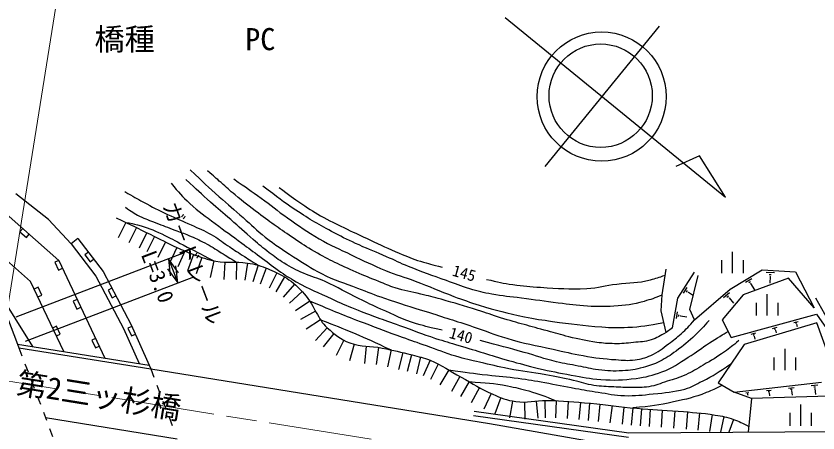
# Model space of a CAD drawing. Units: millimetres, scale not verified. Extents: x 0 to 700000, y -47500 to 447500.
# Drawn here: x 208112 to 301185, y 289158 to 337498 of the extents above; entities that cross this region are included whole.
import ezdxf
from ezdxf.enums import TextEntityAlignment as Align

# ---------------------------------------------------------------- set-up
doc = ezdxf.new("R2010")
doc.units = ezdxf.units.MM
doc.header["$LTSCALE"] = 1000
doc.linetypes.add('CHAIN', pattern=[18.5, 12, -1.5, 3.5, -1.5])
doc.layers.add('作業ﾚｲﾔ1', color=7, linetype='Continuous', lineweight=25)
doc.styles.add('@ＭＳ ゴシック', font='')
doc.styles.add('ＭＳ ゴシック', font='')
doc.styles.get('@ＭＳ ゴシック').set_extended_font_data('@MS Gothic')
doc.styles.get('ＭＳ ゴシック').set_extended_font_data('MS Gothic')

msp = doc.modelspace()

# ---------------------------------------------------------------- linework, layer by layer
at = {"layer": '作業ﾚｲﾔ1', "lineweight": 13}
msp.add_line((207234, 304287), (212936, 339832), dxfattribs=at)
at = {"layer": '作業ﾚｲﾔ1'}
for p, q in [((264881, 337345), (290456, 316490)), ((282738, 336320), (269478, 320059)), ((287437, 321280), (284701, 320054)), ((290456, 316490), (287437, 321280)), ((203465, 317654), (213066, 309165)), ((211876, 313927), (208085, 316866)), ((209802, 306712), (201147, 314364)), ((214497, 311093), (211876, 313927)), ((208890, 312857), (208559, 312483)), ((220845, 313579), (219975, 311778)), ((222074, 312984), (221200, 311185)), ((208559, 312483), (209308, 311820)), ((209308, 311820), (209640, 312195)), ((223285, 312392), (222405, 310597)), ((224184, 311948), (223288, 310161)), ((215290, 311702), (214497, 311093)), ((214497, 311093), (217383, 307334)), ((215290, 311702), (218229, 307875)), ((225454, 311304), (224557, 309517)), ((208138, 302621), (227670, 310074)), ((216508, 310116), (216111, 309812)), ((226772, 310669), (225931, 308854)), ((227685, 310253), (226888, 308419)), ((291276, 307673), (291276, 310173)), ((213066, 309165), (212614, 308951)), ((213066, 309165), (218435, 297831)), ((216111, 309812), (216720, 309018)), ((216720, 309018), (217117, 309323)), ((225802, 309361), (226871, 306558)), ((226974, 307741), (225802, 309361)), ((225802, 309361), (226007, 307372)), ((228698, 309850), (228016, 307970)), ((229667, 309507), (229036, 307609)), ((231055, 309129), (230632, 307174)), ((290026, 307673), (290026, 309173)), ((292526, 307673), (292526, 309173)), ((212614, 308951), (213042, 308047)), ((213042, 308047), (213494, 308261)), ((225699, 308179), (226871, 306558)), ((226871, 306558), (226666, 308548)), ((232326, 308957), (232219, 306959)), ((233697, 308948), (233672, 306949)), ((234959, 308855), (234672, 306876)), ((236195, 308598), (235601, 306688)), ((237153, 308269), (236439, 306401)), ((283098, 305188), (283554, 308156)), ((290979, 305844), (294698, 308089)), ((294698, 308089), (298575, 307840)), ((209207, 299818), (228740, 307271)), ((217383, 307334), (220576, 301252)), ((218229, 307875), (221475, 301689)), ((238362, 307731), (237474, 305939)), ((239269, 307257), (238268, 305526)), ((284929, 304795), (286864, 307805)), ((286315, 303457), (287270, 307422)), ((295179, 307808), (296153, 307745)), ((295529, 307541), (295772, 307525)), ((295635, 307289), (295587, 306544)), ((295604, 307291), (295665, 307287)), ((298575, 307840), (300730, 303668)), ((213645, 298600), (209802, 306712)), ((240436, 306415), (239124, 304905)), ((297782, 307114), (292521, 305164)), ((292778, 306638), (293519, 307085)), ((293167, 306620), (293353, 306732)), ((293349, 306477), (293395, 306505)), ((293372, 306491), (293827, 305737)), ((300730, 303668), (297782, 307114)), ((205783, 305986), (208273, 299461)), ((210067, 299174), (205783, 305986)), ((210672, 306043), (210220, 305829)), ((211100, 305140), (210672, 306043)), ((219239, 305950), (218797, 305717)), ((218797, 305717), (219261, 304832)), ((241311, 305564), (239845, 304203)), ((285583, 305349), (286019, 306027)), ((285916, 305494), (286025, 305664)), ((286127, 305449), (286154, 305491)), ((286140, 305470), (286619, 305162)), ((286864, 302263), (290979, 305844)), ((290218, 304850), (290904, 305448)), ((210648, 304926), (211100, 305140)), ((215206, 304647), (214755, 304432)), ((214755, 304432), (215183, 303529)), ((219261, 304832), (219704, 305064)), ((242196, 304449), (240555, 303306)), ((282984, 303334), (283098, 305188)), ((284308, 301331), (284929, 304795)), ((292521, 305164), (290073, 302284)), ((290625, 304903), (290796, 305052)), ((290839, 304787), (290881, 304825)), ((290860, 304806), (291382, 304206)), ((295305, 302760), (295305, 305260)), ((303504, 300180), (300944, 304774)), ((215183, 303529), (215635, 303743)), ((286864, 302263), (286315, 303457)), ((294055, 302760), (294055, 304260)), ((296555, 302760), (296555, 304260)), ((242872, 303277), (241121, 302311)), ((283554, 300823), (282984, 303334)), ((284756, 302410), (284899, 303207)), ((285008, 302673), (285044, 302872)), ((285221, 302712), (285230, 302762)), ((285225, 302737), (285952, 302607)), ((291114, 300228), (301024, 302947)), ((301024, 302947), (302971, 300100)), ((221475, 301689), (223577, 297006)), ((243461, 302278), (241770, 301210)), ((290073, 302284), (291114, 300228)), ((301066, 301919), (292633, 299415)), ((298366, 301959), (298875, 302098)), ((298592, 301884), (298719, 301919)), ((298675, 301769), (298707, 301778)), ((298691, 301774), (298766, 301497)), ((303164, 296033), (301066, 301919)), ((212812, 301525), (212361, 301311)), ((213241, 300621), (212812, 301525)), ((220576, 301252), (222396, 297196)), ((221553, 301517), (221097, 301313)), ((221097, 301313), (221506, 300400)), ((244221, 301358), (242871, 299883)), ((245004, 300678), (243742, 299126)), ((284308, 301331), (283554, 300823)), ((293418, 300601), (293979, 300755)), ((295905, 301284), (296440, 301430)), ((296142, 301205), (296276, 301241)), ((296229, 301085), (296263, 301094)), ((296246, 301089), (296332, 300774)), ((212789, 300407), (213241, 300621)), ((217347, 300128), (216895, 299914)), ((216895, 299914), (217323, 299010)), ((221506, 300400), (221962, 300605)), ((246161, 299908), (245260, 298123)), ((293667, 300519), (293807, 300557)), ((293758, 300393), (293793, 300402)), ((293775, 300398), (293872, 300044)), ((208273, 299461), (223577, 297006)), ((208273, 299461), (208438, 299030)), ((208438, 299030), (223742, 296575)), ((208438, 299030), (208794, 298096)), ((217323, 299010), (217775, 299224)), ((247368, 299442), (246832, 297515)), ((248754, 299212), (248569, 297220)), ((250181, 299072), (249891, 297093)), ((251643, 298789), (251223, 296833)), ((292633, 299415), (289594, 294984)), ((297368, 296422), (297368, 298922)), ((253000, 298473), (252517, 296532)), ((254009, 298214), (253505, 296278)), ((255054, 297964), (254571, 296023)), ((296118, 296422), (296118, 297922)), ((298618, 296422), (298618, 297922)), ((209151, 297161), (209507, 296227)), ((223577, 297006), (223742, 296575)), ((256164, 297602), (255374, 295765)), ((257123, 297149), (256201, 295374)), ((223742, 296575), (263049, 290270)), ((223742, 296575), (224099, 295641)), ((258330, 296459), (257301, 294744)), ((209864, 295293), (210220, 294358)), ((259634, 295696), (258662, 293949)), ((260689, 295105), (259689, 293373)), ((291450, 293895), (301598, 295048)), ((224455, 294706), (224812, 293772)), ((261899, 294410), (260934, 292657)), ((289594, 294984), (291450, 293895)), ((295196, 294069), (295750, 294132)), ((297749, 294359), (298409, 294434)), ((298015, 294222), (298180, 294241)), ((300410, 294661), (301180, 294749)), ((300720, 294502), (300913, 294523)), ((300814, 294317), (300862, 294323)), ((300838, 294320), (300917, 293630)), ((210577, 293424), (210933, 292490)), ((263240, 293740), (262415, 291917)), ((264384, 293253), (263663, 291388)), ((293458, 293154), (291450, 293895)), ((292826, 293800), (293166, 293839)), ((292963, 293730), (293048, 293739)), ((293005, 293648), (293026, 293651)), ((293015, 293649), (293027, 293551)), ((302457, 293427), (293458, 293154)), ((295420, 293954), (295558, 293970)), ((295487, 293822), (295522, 293826)), ((295505, 293824), (295545, 293466)), ((298096, 294064), (298137, 294069)), ((298116, 294067), (298175, 293546)), ((225168, 292838), (225525, 291903)), ((265749, 292859), (265375, 290895)), ((267130, 292739), (267161, 290739)), ((268497, 292852), (268687, 290861)), ((269499, 292914), (269540, 290915)), ((270795, 292889), (270722, 290891)), ((272212, 292811), (272068, 290816)), ((273619, 292695), (273445, 290702)), ((274684, 292602), (274514, 290609)), ((275868, 292492), (275662, 290503)), ((277286, 292330), (277047, 290344)), ((293458, 293154), (293088, 289259)), ((299196, 289975), (299196, 292475)), ((211290, 291556), (211646, 290621)), ((261288, 291670), (279244, 289168)), ((278673, 292165), (278449, 290177)), ((279698, 292057), (279506, 290066)), ((280706, 291969), (280547, 289975)), ((281710, 291896), (281579, 289901)), ((283092, 291812), (282970, 289816)), ((284587, 291710), (284433, 289716)), ((286046, 291594), (285889, 289600)), ((287440, 291473), (287236, 289484)), ((297946, 289975), (297946, 291475)), ((300446, 289975), (300446, 291475)), ((211525, 290939), (226830, 288484)), ((225881, 290969), (226238, 290035)), ((261219, 291175), (279211, 288668)), ((288912, 291285), (288612, 289308)), ((290256, 291053), (289867, 289238)), ((291384, 290731), (290848, 289245)), ((212003, 289687), (212359, 288753)), ((263049, 290270), (298515, 284074)), ((279244, 289168), (305321, 289340))]:
    msp.add_line(p, q, dxfattribs=at)
at = {"layer": '作業ﾚｲﾔ1', "linetype": 'CHAIN', "lineweight": 13}
msp.add_line((164418, 302040), (261675, 286439), dxfattribs=at)
at = {"layer": '作業ﾚｲﾔ1'}
for centre, radius in [((276081, 328157), 7493), ((275965, 328263), 5995)]:
    msp.add_circle(centre, radius, dxfattribs=at)
for points, knots in [([(228339, 319656), (229941, 318143), (230358, 317743), (231686, 316555), (232764, 315591), (233388, 315074), (234475, 314122), (235479, 313244), (235993, 312693), (237041, 311869), (238268, 310905), (239015, 310445), (240322, 309593), (241566, 308781), (242255, 308303), (243579, 307629), (245145, 306833), (246117, 306596), (247752, 305956), (248967, 305480), (249644, 305204), (250876, 304773), (252741, 304120), (253813, 303836), (255695, 303234), (257840, 302547), (259048, 302183), (261185, 301471), (262714, 300961), (263546, 300597), (265089, 300132), (267148, 299512), (268348, 299334), (270445, 298860), (271800, 298554), (272558, 298369), (273926, 298124), (275404, 297859), (276243, 297753), (277741, 297655), (278602, 297599), (279096, 297512), (279950, 297633), (280693, 297738), (281112, 297851), (281802, 298146), (282682, 298523), (283078, 298926), (283855, 299485), (284448, 299912), (284762, 300179), (285305, 300667), (285953, 301250), (286158, 301486), (286864, 302263)], [0, 0, 0, 0, 1, 1, 1, 2, 2, 2, 3, 3, 3, 4, 4, 4, 5, 5, 5, 6, 6, 6, 7, 7, 7, 8, 8, 8, 9, 9, 9, 10, 10, 10, 11, 11, 11, 12, 12, 12, 13, 13, 13, 14, 14, 14, 15, 15, 15, 16, 16, 16, 17, 17, 17, 18, 18, 18, 18]), ([(283554, 300823), (282828, 300362), (282543, 300190), (281825, 299953), (281054, 299700), (280578, 299727), (279772, 299641), (278921, 299550), (278441, 299493), (277585, 299507), (276772, 299521), (276315, 299549), (275510, 299663), (274225, 299846), (273511, 299999), (272252, 300310), (271287, 300549), (270755, 300713), (269798, 300980), (267669, 301574), (266464, 301864), (264353, 302519), (263303, 302846), (262724, 303058), (261675, 303390), (260027, 303912), (259100, 304191), (257436, 304662), (256527, 304919), (256010, 305034), (255093, 305264), (253928, 305556), (253244, 305604), (252103, 305978), (251356, 306223), (250959, 306421), (250229, 306714), (249188, 307133), (248594, 307343), (247573, 307808), (245662, 308679), (244568, 309136), (242754, 310195), (241810, 310746), (241292, 311075), (240388, 311690), (238746, 312809), (237830, 313445), (236238, 314636), (235164, 315439), (234573, 315903), (233538, 316755), (232885, 317294), (232546, 317627), (231909, 318184), (231300, 318716), (231109, 318882), (230347, 319545)], [0, 0, 0, 0, 1, 1, 1, 2, 2, 2, 3, 3, 3, 4, 4, 4, 5, 5, 5, 6, 6, 6, 7, 7, 7, 8, 8, 8, 9, 9, 9, 10, 10, 10, 11, 11, 11, 12, 12, 12, 13, 13, 13, 14, 14, 14, 15, 15, 15, 16, 16, 16, 17, 17, 17, 18, 18, 18, 19, 19, 19, 19]), ([(257554, 301085), (256162, 301369), (255739, 301480), (254602, 301828), (252927, 302340), (252051, 302811), (250452, 303524), (249458, 303967), (248906, 304224), (247930, 304706), (246379, 305473), (245558, 306002), (243981, 306714), (243028, 307145), (242441, 307257), (241482, 307674), (240574, 308069), (240074, 308320), (239228, 308834), (238517, 309266), (238151, 309559), (237488, 310061), (236742, 310626), (236347, 310972), (235636, 311579), (234598, 312464), (234049, 312998), (233025, 313899), (232116, 314699), (231587, 315125), (230682, 315930), (229548, 316938), (229192, 317278), (227826, 318563)], [0, 0, 0, 0, 1, 1, 1, 2, 2, 2, 3, 3, 3, 4, 4, 4, 5, 5, 5, 6, 6, 6, 7, 7, 7, 8, 8, 8, 9, 9, 9, 10, 10, 10, 11, 11, 11, 11]), ([(233382, 318607), (234922, 317560), (235329, 317284), (236551, 316398), (237760, 315522), (238386, 314960), (239608, 314100), (241023, 313103), (241815, 312537), (243312, 311668), (244710, 310856), (245557, 310515), (247016, 309816), (248553, 309080), (249411, 308658), (250987, 308009), (252315, 307461), (253104, 307270), (254446, 306759), (256197, 306092), (257154, 305656), (258909, 304996), (260057, 304565), (260705, 304335), (261876, 303970), (263894, 303341), (265057, 303091), (267120, 302631), (268379, 302350), (269102, 302282), (270378, 302096), (272599, 301770), (273851, 301619), (276090, 301448), (277263, 301359), (277927, 301355), (279102, 301404), (280753, 301472), (281357, 301617), (283292, 301978)], [0, 0, 0, 0, 1, 1, 1, 2, 2, 2, 3, 3, 3, 4, 4, 4, 5, 5, 5, 6, 6, 6, 7, 7, 7, 8, 8, 8, 9, 9, 9, 10, 10, 10, 11, 11, 11, 12, 12, 12, 13, 13, 13, 13]), ([(226098, 318140), (227046, 316987), (227357, 316629), (228271, 315764), (229331, 314760), (230051, 314341), (231212, 313456), (232409, 312544), (233103, 312065), (234313, 311170), (235136, 310562), (235596, 310220), (236417, 309609), (237258, 308983), (237708, 308604), (238567, 308002), (239348, 307455), (239797, 307161), (240626, 306690), (242186, 305802), (243140, 305454), (244767, 304698), (245798, 304220), (246385, 303973), (247438, 303544), (249437, 302730), (250591, 302360), (252620, 301621), (254251, 301026), (255159, 300675), (256806, 300127), (257849, 299780), (258447, 299630), (259499, 299312), (261753, 298631), (263007, 298221), (265270, 297570), (266623, 297180), (267385, 296971), (268755, 296642), (270228, 296289), (271065, 296139), (272556, 295873), (273894, 295634), (274640, 295447), (275996, 295352), (277584, 295242), (278491, 295284), (280069, 295488), (281271, 295644), (281944, 295811), (283079, 296235), (284358, 296712), (284972, 297216), (286134, 297932), (287125, 298543), (287622, 298975), (288601, 299607), (289431, 300143), (290223, 300615), (290757, 300933)], [0, 0, 0, 0, 1, 1, 1, 2, 2, 2, 3, 3, 3, 4, 4, 4, 5, 5, 5, 6, 6, 6, 7, 7, 7, 8, 8, 8, 9, 9, 9, 10, 10, 10, 11, 11, 11, 12, 12, 12, 13, 13, 13, 14, 14, 14, 15, 15, 15, 16, 16, 16, 17, 17, 17, 18, 18, 18, 19, 19, 19, 20, 20, 20, 20]), ([(283095, 305148), (282148, 304756), (281833, 304653), (280999, 304416), (279666, 304037), (278878, 303949), (277496, 303858), (276304, 303780), (275631, 303797), (274439, 303858), (273108, 303926), (272370, 304056), (271047, 304215), (269371, 304418), (268437, 304573), (266763, 304795), (265421, 304973), (264658, 304996), (263327, 305242), (262321, 305428), (261764, 305576), (260783, 305867), (259702, 306186), (259121, 306442), (258061, 306826), (256339, 307450), (255355, 307751), (253665, 308455), (252660, 308873), (252118, 309156), (251121, 309593), (249880, 310137), (249161, 310387), (247930, 310954), (246787, 311481), (246137, 311761), (245030, 312360), (243256, 313319), (242268, 313876), (240589, 314993), (239052, 316015), (238538, 316407), (236774, 317782)], [0, 0, 0, 0, 1, 1, 1, 2, 2, 2, 3, 3, 3, 4, 4, 4, 5, 5, 5, 6, 6, 6, 7, 7, 7, 8, 8, 8, 9, 9, 9, 10, 10, 10, 11, 11, 11, 12, 12, 12, 13, 13, 13, 14, 14, 14, 14]), ([(238670, 317626), (239886, 316681), (240229, 316410), (241281, 315707), (242250, 315059), (242807, 314713), (243825, 314145), (244863, 313565), (245478, 313304), (246547, 312784), (247560, 312291), (248135, 312030), (249158, 311556), (250495, 310937), (251234, 310564), (252594, 309994), (253548, 309595), (254085, 309372), (255071, 309057), (256027, 308752), (256372, 308671), (257554, 308399)], [0, 0, 0, 0, 1, 1, 1, 2, 2, 2, 3, 3, 3, 4, 4, 4, 5, 5, 5, 6, 6, 6, 7, 7, 7, 7]), ([(220757, 317139), (221772, 316534), (222050, 316374), (222895, 315913), (223967, 315329), (224582, 315028), (225685, 314505), (226752, 313999), (227377, 313775), (228448, 313280), (229362, 312858), (229892, 312654), (230769, 312159), (231548, 311719), (231924, 311374), (232672, 310882), (233330, 310448), (233705, 310215), (234366, 309787), (235081, 309323), (235305, 309178), (236195, 308598)], [0, 0, 0, 0, 1, 1, 1, 2, 2, 2, 3, 3, 3, 4, 4, 4, 5, 5, 5, 6, 6, 6, 7, 7, 7, 7]), ([(220806, 315321), (221539, 314807), (221776, 314643), (222449, 314298), (223154, 313936), (223593, 313828), (224329, 313536), (225191, 313194), (225678, 313012), (226543, 312679), (227175, 312436), (227538, 312325), (228162, 312060), (228897, 311749), (229312, 311576), (230018, 311203), (230786, 310799), (231183, 310515), (231923, 310061), (232620, 309633), (232841, 309493), (233697, 308948)], [0, 0, 0, 0, 1, 1, 1, 2, 2, 2, 3, 3, 3, 4, 4, 4, 5, 5, 5, 6, 6, 6, 7, 7, 7, 7]), ([(219725, 314120), (221655, 313188), (222144, 312953), (223690, 312194), (224895, 311602), (225551, 311230), (226772, 310669), (227515, 310328), (227929, 310129), (228698, 309850), (229694, 309489), (230259, 309282), (231299, 309080), (232705, 308807), (233543, 309071), (234959, 308855), (235446, 308781), (235725, 308748), (236195, 308598), (237063, 308321), (237545, 308137), (238362, 307731), (239287, 307272), (239819, 306988), (240577, 306287), (241387, 305538), (241799, 305056), (242407, 304135), (242652, 303766), (242720, 303517), (242953, 303140), (243402, 302414), (243583, 301927), (244221, 301358), (245143, 300537), (245696, 300039), (246854, 299609), (248247, 299091), (249151, 299282), (250610, 298999), (251975, 298734), (252733, 298548), (254077, 298196), (254897, 297981), (255385, 297935), (256164, 297602), (257637, 296972), (258352, 296392), (259760, 295628), (261193, 294850), (261941, 294301), (263436, 293653), (264439, 293219), (265019, 292956), (266101, 292802), (267498, 292603), (268301, 292931), (269713, 292915), (271698, 292892), (272807, 292760), (274785, 292594), (276884, 292417), (278049, 292201), (280147, 292016), (282032, 291849), (283094, 291836), (284979, 291679), (286656, 291538), (287604, 291502), (289265, 291229), (290104, 291091), (290583, 291017), (291384, 290731), (292100, 290476), (292366, 290340), (293150, 289913)], [0, 0, 0, 0, 1, 1, 1, 2, 2, 2, 3, 3, 3, 4, 4, 4, 5, 5, 5, 6, 6, 6, 7, 7, 7, 8, 8, 8, 9, 9, 9, 10, 10, 10, 11, 11, 11, 12, 12, 12, 13, 13, 13, 14, 14, 14, 15, 15, 15, 16, 16, 16, 17, 17, 17, 18, 18, 18, 19, 19, 19, 20, 20, 20, 21, 21, 21, 22, 22, 22, 23, 23, 23, 24, 24, 24, 25, 25, 25, 25]), ([(220845, 313579), (221489, 313464), (221682, 313412), (222211, 313274), (223352, 312978), (223972, 312722), (225043, 312227), (226021, 311775), (226538, 311459), (227495, 310965), (228886, 310249), (229320, 310025), (231055, 309129)], [0, 0, 0, 0, 1, 1, 1, 2, 2, 2, 3, 3, 3, 4, 4, 4, 4]), ([(262703, 306969), (264148, 306634), (264569, 306538), (265781, 306357), (267028, 306172), (267736, 306127), (268994, 306045), (271082, 305909), (272259, 305816), (274350, 305911), (275722, 305974), (276468, 306243), (277830, 306424), (279354, 306627), (280251, 306517), (281735, 306915), (282413, 307097), (282674, 307164), (283447, 307462)], [0, 0, 0, 0, 1, 1, 1, 2, 2, 2, 3, 3, 3, 4, 4, 4, 5, 5, 5, 6, 6, 6, 6]), ([(292018, 299878), (291234, 299233), (291002, 299053), (290320, 298566), (289403, 297909), (288849, 297599), (287876, 297027), (287092, 296565), (286668, 296272), (285840, 295895), (285023, 295525), (284522, 295423), (283667, 295149), (282842, 294883), (282395, 294659), (281540, 294515), (280781, 294387), (280341, 294430), (279571, 294425), (278758, 294419), (278302, 294448), (277490, 294492), (276587, 294542), (276076, 294541), (275181, 294673), (274246, 294812), (273751, 295036), (272828, 295239), (271568, 295516), (270861, 295664), (269592, 295895), (267918, 296201), (266962, 296269), (265292, 296597), (263967, 296857), (263235, 297055), (261921, 297366), (260840, 297622), (260222, 297721), (259160, 298045), (257815, 298456), (257091, 298775), (255765, 299245), (254669, 299633), (254053, 299845), (252959, 300240), (251231, 300865), (250263, 301213), (248547, 301870), (246046, 302826), (245248, 303172), (242196, 304449)], [0, 0, 0, 0, 1, 1, 1, 2, 2, 2, 3, 3, 3, 4, 4, 4, 5, 5, 5, 6, 6, 6, 7, 7, 7, 8, 8, 8, 9, 9, 9, 10, 10, 10, 11, 11, 11, 12, 12, 12, 13, 13, 13, 14, 14, 14, 15, 15, 15, 16, 16, 16, 17, 17, 17, 17]), ([(243461, 302278), (245309, 301569), (245801, 301375), (247282, 300751), (249004, 300026), (249559, 299761), (251643, 298789)], [0, 0, 0, 0, 1, 1, 1, 2, 2, 2, 2]), ([(288541, 302207), (287815, 301382), (287593, 301143), (286934, 300511), (286122, 299732), (285637, 299320), (284725, 298659), (284009, 298140), (283599, 297848), (282806, 297454), (282090, 297099), (281661, 296945), (280887, 296740), (279974, 296499), (279442, 296417), (278500, 296361), (277411, 296297), (276793, 296343), (275711, 296473), (274786, 296584), (274283, 296743), (273368, 296919), (272382, 297108), (271823, 297179), (270846, 297410), (269354, 297762), (268552, 298089), (267075, 298503), (265088, 299061), (264444, 299221), (261967, 299859)], [0, 0, 0, 0, 1, 1, 1, 2, 2, 2, 3, 3, 3, 4, 4, 4, 5, 5, 5, 6, 6, 6, 7, 7, 7, 8, 8, 8, 9, 9, 9, 10, 10, 10, 10]), ([(258330, 296459), (260501, 296165), (261062, 296086), (262817, 295882), (264218, 295720), (265010, 295685), (266408, 295498), (267607, 295337), (268275, 295214), (269467, 295003), (270872, 294754), (271653, 294577), (273057, 294325), (274079, 294142), (274651, 294041), (275677, 293886), (276869, 293706), (277531, 293516), (278736, 293483), (280040, 293447), (280772, 293552), (282070, 293684), (283511, 293831), (284336, 293874), (285734, 294252), (286575, 294479), (286987, 294782), (287768, 295168), (289120, 295837), (289559, 296162), (291082, 297153)], [0, 0, 0, 0, 1, 1, 1, 2, 2, 2, 3, 3, 3, 4, 4, 4, 5, 5, 5, 6, 6, 6, 7, 7, 7, 8, 8, 8, 9, 9, 9, 10, 10, 10, 10]), ([(260689, 295105), (262794, 294962), (263438, 294961), (265162, 294618), (266129, 294426), (266668, 294302), (267617, 294032), (268886, 293671), (269318, 293480), (270795, 292889)], [0, 0, 0, 0, 1, 1, 1, 2, 2, 2, 3, 3, 3, 3]), ([(290105, 294684), (289239, 294246), (288962, 294133), (288207, 293831), (286784, 293260), (285929, 293089), (284434, 292750), (282611, 292337), (281926, 292286), (279698, 292057)], [0, 0, 0, 0, 1, 1, 1, 2, 2, 2, 3, 3, 3, 3])]:
    msp.add_open_spline(points, degree=3, knots=knots, dxfattribs=at)

# ---------------------------------------------------------------- texts
at = {"layer": '作業ﾚｲﾔ1', "style": 'ＭＳ ゴシック'}
msp.add_text('橋種\u3000\u3000\u3000PC', height=2566, dxfattribs=at).set_placement((217212, 332770), align=Align.BOTTOM_LEFT)
msp.add_text('ガ－ドレ－ル', height=1833, rotation=290.887, dxfattribs=at).set_placement((227271, 308316), align=Align.BOTTOM_CENTER)
at = {"layer": '作業ﾚｲﾔ1', "style": '@ＭＳ ゴシック'}
msp.add_text('L=3.0', height=1833, rotation=290.887, dxfattribs=at).set_placement((225402, 307603), align=Align.TOP_CENTER)
at = {"layer": '作業ﾚｲﾔ1', "style": 'ＭＳ ゴシック'}
for s, height, rotation, p in [('145', 1320, 344.476, (260128, 307684)), ('140', 1320, 344.476, (259761, 300472)), ('第2三ッ杉橋', 2566, 350.887, (217737, 293487))]:
    msp.add_text(s, height=height, rotation=rotation, dxfattribs=at).set_placement(p, align=Align.MIDDLE_CENTER)

doc.saveas('drawing.dxf')
